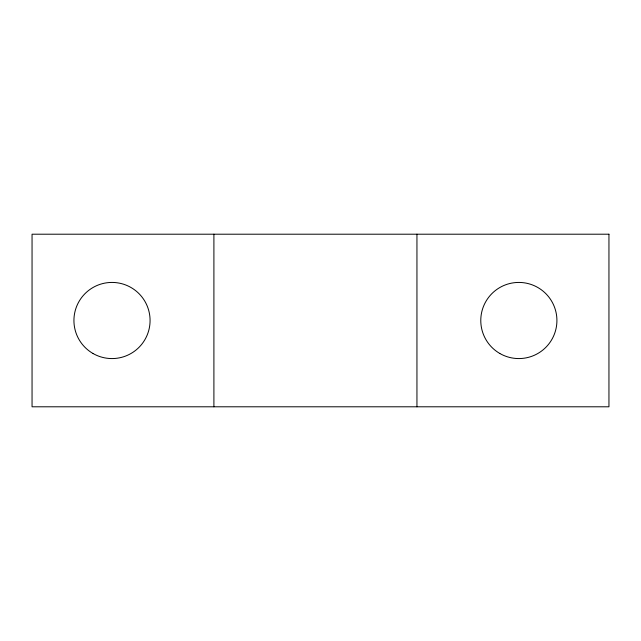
<?xml version="1.0" encoding="UTF-8"?>
<svg xmlns="http://www.w3.org/2000/svg" width="641" height="641" viewBox="0 0 641 641"><rect width="100%" height="100%" fill="white"/><g stroke="black" fill="none" stroke-linecap="round" stroke-linejoin="round"><path stroke-width="0.96" d="M416.946 234.205L416.946 406.795M213.902 234.205L213.902 406.795M608.95 234.205L32.05 234.205L32.05 406.795L608.95 406.795L608.95 234.205M92.961 353.471A38.075 38.075 0 0 0 150.074 320.5A38.075 38.075 0 0 0 92.961 287.529A38.075 38.075 0 0 0 92.961 353.471M499.812 353.471A38.075 38.075 0 0 0 556.917 320.5A38.075 38.075 0 0 0 499.812 287.529A38.075 38.075 0 0 0 499.812 353.471"/></g></svg>
